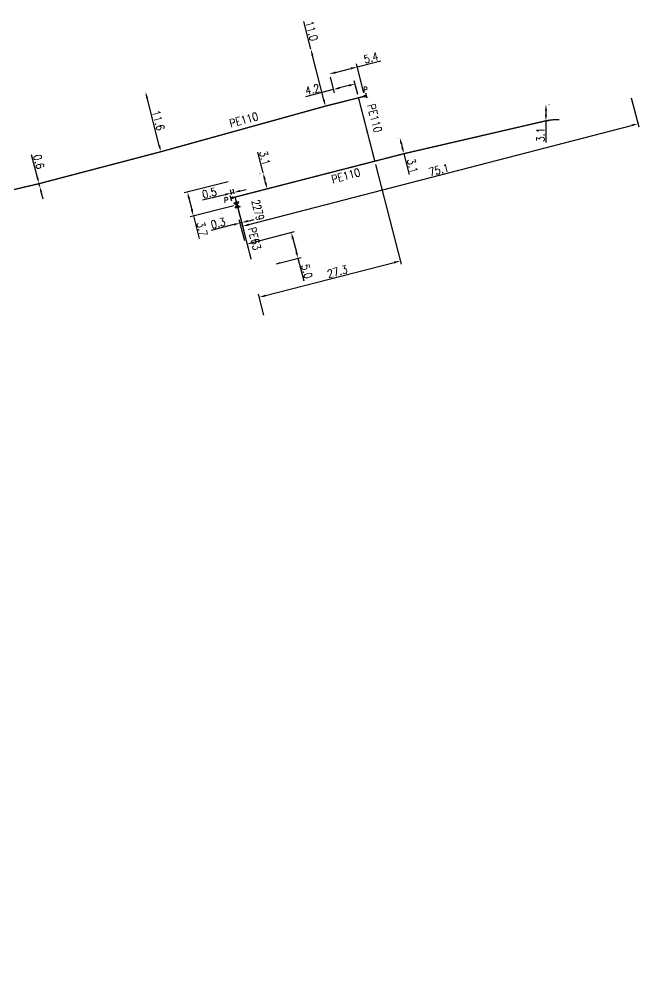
# Model space of a CAD drawing. Header units: millimetres. Extents: x 117000 to 118015, y 125997 to 126738.
# Drawn here: x 117898.8 to 118014.8, y 126275 to 126456.1 of the extents above; entities that cross this region are included whole.
import ezdxf
from ezdxf.enums import TextEntityAlignment as Align

# ---------------------------------------------------------------- set-up
doc = ezdxf.new("R2010")
doc.units = ezdxf.units.MM
doc.layers.get('0').update_dxf_attribs({"linetype": 'CONTINUOUS'})
doc.layers.get('Defpoints').update_dxf_attribs({"linetype": 'CONTINUOUS'})
for name, color, linetype in [('G_120', 4, 'CONTINUOUS'), ('G_210', 7, 'CONTINUOUS'), ('G_300', 7, 'CONTINUOUS'), ('G_340', 7, 'CONTINUOUS')]:
    doc.layers.add(name, color=color, linetype=linetype)
doc.styles.add('G_ROMANS', font='ROMANS.SHX', dxfattribs={"width": 0.75})
doc.styles.get("Standard").update_dxf_attribs({"font": 'romans.shx', "width": 0.85})
doc.linetypes.add('G_typB_PE', pattern='A,5,-0.3,["o",Standard,S=1.5,R=0,X=0,Y=-0.5],-1.65', length=6.95)
doc.dimstyles.get("Standard").update_dxf_attribs({"dimtxt": 1.5, "dimasz": 1.2, "dimexe": 0.625, "dimexo": 0.625, "dimgap": 0.25, "dimtad": 1, "dimdec": 1, "dimzin": 0, "dimdsep": 46, "dimtxsty": 'Standard', "dimcen": -0.5, "dimadec": 0, "dimazin": 0, "dimtfac": 1, "dimtdec": 1, "dimtmove": 0, "dimatfit": 3, "dimfxl": 0, "dimtolj": 1, "dimtzin": 0, "dimarcsym": 0})

# ---------------------------------------------------------------- blocks, each defined once
blk = doc.blocks.new('*D25')
at = {"layer": 'Defpoints', "color": 0, "linetype": 'Continuous', "transparency": 16777216}
for p in [(118013.27, 126442.02), (118014.69, 126436.55), (117939.21, 126422.8)]:
    blk.add_point(p, dxfattribs=at)
at = {"layer": 'G_120', "color": 0, "linetype": 'Continuous', "lineweight": -2, "transparency": 16777216}
for p, q in [((118013.43, 126441.42), (118014.85, 126435.95)), ((117941.79, 126417.64), (118013.53, 126436.25)), ((117939.37, 126422.2), (117940.78, 126416.73))]:
    blk.add_line(p, q, dxfattribs=at)
at = {"layer": 'G_120', "color": 0, "linetype": 'Continuous', "transparency": 16777216}
for points in [[(118013.48, 126436.45), (118013.58, 126436.06), (118014.69, 126436.55)], [(117941.74, 126417.83), (117941.84, 126417.44), (117940.63, 126417.34)]]:
    blk.add_solid(points, dxfattribs=at)
at = {"layer": 'G_120', "color": 0, "linetype": 'Continuous', "transparency": 16777216, "insert": (117977.41, 126427.91), "char_height": 1.5, "attachment_point": 5, "rotation": 14.5462}
blk.add_mtext('\\A1;75.1', dxfattribs=at)
blk = doc.blocks.new('G_340_07')
at = {"color": 0, "linetype": 'Continuous', "const_width": 0.25, "flags": 128}
blk.add_lwpolyline([(0, 0), (0.35, 0)], dxfattribs=at)
at = {"color": 0, "linetype": 'Continuous', "flags": 128}
blk.add_lwpolyline([(0.35, -0.5), (0.35, 0.5)], dxfattribs=at)
at = {"color": 0, "linetype": 'Continuous', "width": 0.75, "flags": 3}
for tag, p in [('DEF_LEG', (0, -5)), ('DEF_COUP', (0, -7.5)), ('DEF_TYPE', (0, -10))]:
    blk.add_attdef(tag, text='', height=1.2, dxfattribs=at).set_placement(p, align=Align.MIDDLE)
blk = doc.blocks.new('*D26')
at = {"layer": 'Defpoints', "color": 0, "linetype": 'Continuous', "transparency": 16777216}
for p in [(117944.46, 126427.34), (117944.51, 126427.35), (117945.29, 126424.35)]:
    blk.add_point(p, dxfattribs=at)
at = {"layer": 'G_120', "color": 0, "linetype": 'Continuous', "lineweight": -2, "transparency": 16777216}
for p, q in [((117944.46, 126427.34), (117943.46, 126431.22)), ((117943.91, 126427.19), (117943.85, 126427.18)), ((117944.93, 126425.5), (117944.76, 126426.17)), ((117944.68, 126424.19), (117944.63, 126424.18))]:
    blk.add_line(p, q, dxfattribs=at)
at = {"layer": 'G_120', "color": 0, "linetype": 'Continuous', "transparency": 16777216}
for points in [[(117944.95, 126426.22), (117944.56, 126426.12), (117944.46, 126427.34)], [(117945.13, 126425.55), (117944.74, 126425.45), (117945.23, 126424.33)]]:
    blk.add_solid(points, dxfattribs=at)
at = {"layer": 'G_120', "color": 0, "linetype": 'Continuous', "transparency": 16777216, "insert": (117944.78, 126430.11), "char_height": 1.5, "attachment_point": 5, "rotation": 284.4616}
blk.add_mtext('\\A1;3.1', dxfattribs=at)
blk = doc.blocks.new('*D27')
at = {"layer": 'Defpoints', "color": 0, "linetype": 'Continuous', "transparency": 16777216}
for p in [(117970.08, 126433.94), (117970.08, 126433.94), (117970.85, 126430.94)]:
    blk.add_point(p, dxfattribs=at)
at = {"layer": 'G_120', "color": 0, "linetype": 'Continuous', "lineweight": -2, "transparency": 16777216}
for p, q in [((117969.47, 126433.78), (117969.47, 126433.78)), ((117970.38, 126432.77), (117970.55, 126432.1)), ((117970.25, 126430.78), (117970.25, 126430.78)), ((117970.85, 126430.94), (117971.85, 126427.05))]:
    blk.add_line(p, q, dxfattribs=at)
at = {"layer": 'G_120', "color": 0, "linetype": 'Continuous', "transparency": 16777216}
for points in [[(117970.57, 126432.82), (117970.18, 126432.73), (117970.08, 126433.94)], [(117970.74, 126432.15), (117970.36, 126432.05), (117970.85, 126430.94)]]:
    blk.add_solid(points, dxfattribs=at)
at = {"layer": 'G_120', "color": 0, "linetype": 'Continuous', "transparency": 16777216, "insert": (117972.47, 126428.66), "char_height": 1.5, "attachment_point": 5, "rotation": 284.4468}
blk.add_mtext('\\A1;3.1', dxfattribs=at)
blk = doc.blocks.new('*D28')
at = {"layer": 'Defpoints', "color": 0, "linetype": 'Continuous', "transparency": 16777216}
for p in [(117997.37, 126440.18), (117997.47, 126440.18), (117997.37, 126437.08)]:
    blk.add_point(p, dxfattribs=at)
at = {"layer": 'G_120', "color": 0, "linetype": 'Continuous', "lineweight": -2, "transparency": 16777216}
for p, q in [((117997.47, 126438.98), (117997.47, 126438.28)), ((117998, 126440.18), (117998.09, 126440.18)), ((117997.47, 126437.08), (117997.47, 126433.07)), ((117998, 126437.08), (117998.09, 126437.08))]:
    blk.add_line(p, q, dxfattribs=at)
at = {"layer": 'G_120', "color": 0, "linetype": 'Continuous', "transparency": 16777216}
for points in [[(117997.27, 126438.98), (117997.67, 126438.98), (117997.47, 126440.18)], [(117997.27, 126438.28), (117997.67, 126438.28), (117997.47, 126437.08)]]:
    blk.add_solid(points, dxfattribs=at)
at = {"layer": 'G_120', "color": 0, "linetype": 'Continuous', "transparency": 16777216, "insert": (117996.47, 126434.48), "char_height": 1.5, "attachment_point": 5, "rotation": 90}
blk.add_mtext('\\A1;3.1', dxfattribs=at)
blk = doc.blocks.new('G_300_04')
at = {"linetype": 'Continuous'}
h = blk.add_hatch(color=0, dxfattribs=at)
h.paths.add_polyline_path([(-0.5, 0.5), (-0.5, -0.5), (0, 0)])
h.paths.add_polyline_path([(0.5, 0.5), (0, 0), (0.5, -0.5)])
at = {"color": 0, "linetype": 'Continuous', "flags": 128}
blk.add_lwpolyline([(-0.5, -0.5), (0.5, 0.5), (0.5, -0.5), (-0.5, 0.5)], close=True, dxfattribs=at)
at = {"color": 0, "linetype": 'Continuous', "width": 0.75}
blk.add_attdef('NUM', text='', height=1, dxfattribs=at).set_placement((0, 1.78), align=Align.MIDDLE_CENTER)
at = {"color": 0, "linetype": 'Continuous', "width": 0.75, "flags": 3}
for tag, p in [('DEF_LEG', (0, -5)), ('DEF_COUP', (0, -7.5)), ('DEF_TYPE', (0, -10))]:
    blk.add_attdef(tag, text='', height=1.2, dxfattribs=at).set_placement(p, align=Align.MIDDLE)
blk = doc.blocks.new('*D29')
at = {"layer": 'Defpoints', "color": 0, "linetype": 'Continuous', "transparency": 16777216}
for p in [(117956.86, 126445.87), (117961.68, 126444.01), (117962.34, 126441.42)]:
    blk.add_point(p, dxfattribs=at)
at = {"layer": 'G_120', "color": 0, "linetype": 'Continuous', "lineweight": -2, "transparency": 16777216}
for p, q in [((117957.02, 126445.26), (117957.77, 126442.36)), ((117962.19, 126442.03), (117961.52, 126444.61)), ((117957.61, 126442.96), (117952.41, 126441.63)), ((117960.52, 126443.71), (117958.77, 126443.26))]:
    blk.add_line(p, q, dxfattribs=at)
at = {"layer": 'G_120', "color": 0, "linetype": 'Continuous', "transparency": 16777216}
for points in [[(117958.72, 126443.45), (117958.82, 126443.07), (117957.61, 126442.96)], [(117960.47, 126443.9), (117960.57, 126443.51), (117961.68, 126444.01)]]:
    blk.add_solid(points, dxfattribs=at)
at = {"layer": 'G_120', "color": 0, "linetype": 'Continuous', "transparency": 16777216, "insert": (117953.7, 126442.99), "char_height": 1.5, "attachment_point": 5, "rotation": 14.4036}
blk.add_mtext('\\A1;4.2', dxfattribs=at)
blk = doc.blocks.new('*D30')
at = {"layer": 'Defpoints', "color": 0, "linetype": 'Continuous', "transparency": 16777216}
for p in [(117962.1, 126447.21), (117956.86, 126445.87), (117963.5, 126441.72)]:
    blk.add_point(p, dxfattribs=at)
at = {"layer": 'G_340', "color": 0, "linetype": 'Continuous', "lineweight": -2, "transparency": 16777216}
for p, q in [((117962.1, 126447.21), (117966.5, 126448.34)), ((117958.03, 126446.16), (117960.93, 126446.91)), ((117963.35, 126442.33), (117961.94, 126447.81))]:
    blk.add_line(p, q, dxfattribs=at)
at = {"layer": 'G_340', "color": 0, "linetype": 'Continuous', "transparency": 16777216}
for points in [[(117957.98, 126446.36), (117958.08, 126445.97), (117956.86, 126445.87)], [(117960.88, 126447.1), (117960.98, 126446.72), (117962.1, 126447.21)]]:
    blk.add_solid(points, dxfattribs=at)
at = {"layer": 'G_340', "color": 0, "linetype": 'Continuous', "transparency": 16777216, "insert": (117964.69, 126448.91), "char_height": 1.5, "attachment_point": 5, "rotation": 14.4036}
blk.add_mtext('\\A1;5.4', dxfattribs=at)
blk = doc.blocks.new('*D31')
at = {"layer": 'Defpoints', "color": 0, "linetype": 'Continuous', "transparency": 16777216}
for p in [(117965.4, 126429.53), (117970.21, 126410.85), (117944.75, 126400.06)]:
    blk.add_point(p, dxfattribs=at)
at = {"layer": 'G_120', "color": 0, "linetype": 'Continuous', "lineweight": -2, "transparency": 16777216}
for p, q in [((117965.55, 126428.92), (117970.36, 126410.25)), ((117944.89, 126404.33), (117969.05, 126410.55)), ((117944.59, 126400.66), (117943.57, 126404.63))]:
    blk.add_line(p, q, dxfattribs=at)
at = {"layer": 'G_120', "color": 0, "linetype": 'Continuous', "transparency": 16777216}
for points in [[(117969, 126410.75), (117969.1, 126410.36), (117970.21, 126410.85)], [(117944.84, 126404.52), (117944.94, 126404.14), (117943.73, 126404.03)]]:
    blk.add_solid(points, dxfattribs=at)
at = {"layer": 'G_120', "color": 0, "linetype": 'Continuous', "transparency": 16777216, "insert": (117958.38, 126408.84), "char_height": 1.5, "attachment_point": 5, "rotation": 14.4498}
blk.add_mtext('\\A1;27.3', dxfattribs=at)
blk = doc.blocks.new('*D47')
at = {"layer": 'Defpoints', "color": 0, "linetype": 'Continuous', "transparency": 16777216}
for p in [(117902.46, 126425.32), (117902.59, 126424.79), (117902.6, 126424.79)]:
    blk.add_point(p, dxfattribs=at)
at = {"layer": 'G_120', "color": 0, "linetype": 'Continuous', "lineweight": -2, "transparency": 16777216}
for p, q in [((117902.16, 126426.49), (117901.06, 126430.72)), ((117902.6, 126424.79), (117902.46, 126425.33)), ((117903.06, 126425.48), (117903.07, 126425.48)), ((117903.2, 126424.95), (117903.21, 126424.95)), ((117902.9, 126423.63), (117903.2, 126422.47))]:
    blk.add_line(p, q, dxfattribs=at)
at = {"layer": 'G_120', "color": 0, "linetype": 'Continuous', "transparency": 16777216}
for points in [[(117902.35, 126426.54), (117901.97, 126426.44), (117902.46, 126425.33)], [(117903.1, 126423.68), (117902.71, 126423.58), (117902.6, 126424.79)]]:
    blk.add_solid(points, dxfattribs=at)
at = {"layer": 'G_120', "color": 0, "linetype": 'Continuous', "transparency": 16777216, "insert": (117902.43, 126429.44), "char_height": 1.5, "attachment_point": 5, "rotation": 284.5902}
blk.add_mtext('\\A1;0.6', dxfattribs=at)
blk = doc.blocks.new('*D50')
at = {"layer": 'Defpoints', "color": 0, "linetype": 'Continuous', "transparency": 16777216}
for p in [(117922.42, 126442.55), (117922.42, 126442.55), (117925.31, 126431.31)]:
    blk.add_point(p, dxfattribs=at)
at = {"layer": 'G_120', "color": 0, "linetype": 'Continuous', "lineweight": -2, "transparency": 16777216}
blk.add_line((117925.01, 126432.48), (117922.72, 126441.39), dxfattribs=at)
at = {"layer": 'G_120', "color": 0, "linetype": 'Continuous', "transparency": 16777216}
for points in [[(117922.91, 126441.44), (117922.52, 126441.34), (117922.42, 126442.55)], [(117925.2, 126432.53), (117924.81, 126432.43), (117925.31, 126431.31)]]:
    blk.add_solid(points, dxfattribs=at)
at = {"layer": 'G_120', "color": 0, "linetype": 'Continuous', "transparency": 16777216, "insert": (117924.83, 126437.18), "char_height": 1.5, "attachment_point": 5, "rotation": 284.4036}
blk.add_mtext('\\A1;11.6', dxfattribs=at)
blk = doc.blocks.new('*D51')
at = {"layer": 'Defpoints', "color": 0, "linetype": 'Continuous', "transparency": 16777216}
for p in [(117953.41, 126450.51), (117953.41, 126450.51), (117956.15, 126439.86)]:
    blk.add_point(p, dxfattribs=at)
at = {"layer": 'G_120', "color": 0, "linetype": 'Continuous', "lineweight": -2, "transparency": 16777216}
for p, q in [((117953.41, 126450.51), (117952.07, 126455.74)), ((117955.85, 126441.02), (117953.71, 126449.35))]:
    blk.add_line(p, q, dxfattribs=at)
at = {"layer": 'G_120', "color": 0, "linetype": 'Continuous', "transparency": 16777216}
for points in [[(117953.91, 126449.4), (117953.52, 126449.3), (117953.41, 126450.51)], [(117956.05, 126441.07), (117955.66, 126440.97), (117956.15, 126439.86)]]:
    blk.add_solid(points, dxfattribs=at)
at = {"layer": 'G_120', "color": 0, "linetype": 'Continuous', "transparency": 16777216, "insert": (117953.56, 126453.96), "char_height": 1.5, "attachment_point": 5, "rotation": 284.4036}
blk.add_mtext('\\A1;11.0', dxfattribs=at)
blk = doc.blocks.new('*D91')
at = {"layer": 'Defpoints', "color": 0, "linetype": 'Continuous', "transparency": 16777216}
for p in [(117938.72, 126422.68), (117938.99, 126423.68), (117939.21, 126422.8)]:
    blk.add_point(p, dxfattribs=at)
at = {"layer": 'G_300', "color": 0, "linetype": 'Continuous', "lineweight": -2, "transparency": 16777216}
for p, q in [((117937.34, 126423.26), (117933.1, 126422.2)), ((117938.57, 126423.29), (117938.35, 126424.16)), ((117938.99, 126423.68), (117938.51, 126423.56)), ((117939.06, 126423.41), (117938.84, 126424.28)), ((117940.16, 126423.97), (117941.32, 126424.26))]:
    blk.add_line(p, q, dxfattribs=at)
at = {"layer": 'G_300', "color": 0, "linetype": 'Continuous', "transparency": 16777216}
for points in [[(117937.29, 126423.46), (117937.39, 126423.07), (117938.51, 126423.56)], [(117940.11, 126424.16), (117940.2, 126423.77), (117938.99, 126423.68)]]:
    blk.add_solid(points, dxfattribs=at)
at = {"layer": 'G_300', "color": 0, "linetype": 'Continuous', "transparency": 16777216, "insert": (117934.4, 126423.56), "char_height": 1.5, "attachment_point": 5, "rotation": 14.0314}
blk.add_mtext('\\A1;0.5', dxfattribs=at)
blk = doc.blocks.new('*D92')
at = {"layer": 'Defpoints', "color": 0, "linetype": 'Continuous', "transparency": 16777216}
for p in [(117938.54, 126425.81), (117930.28, 126423.74), (117939.58, 126421.33)]:
    blk.add_point(p, dxfattribs=at)
at = {"layer": 'G_300', "color": 0, "linetype": 'Continuous', "lineweight": -2, "transparency": 16777216}
for p, q in [((117937.93, 126425.66), (117929.67, 126423.59)), ((117930.57, 126422.58), (117931.1, 126420.45)), ((117938.97, 126421.18), (117930.79, 126419.13)), ((117931.39, 126419.29), (117932.45, 126415.04))]:
    blk.add_line(p, q, dxfattribs=at)
at = {"layer": 'G_300', "color": 0, "linetype": 'Continuous', "transparency": 16777216}
for points in [[(117930.76, 126422.63), (117930.38, 126422.53), (117930.28, 126423.74)], [(117931.3, 126420.5), (117930.91, 126420.4), (117931.39, 126419.29)]]:
    blk.add_solid(points, dxfattribs=at)
at = {"layer": 'G_300', "color": 0, "linetype": 'Continuous', "transparency": 16777216, "insert": (117933.04, 126416.83), "char_height": 1.5, "attachment_point": 5, "rotation": 284.0314}
blk.add_mtext('\\A1;3.7', dxfattribs=at)
blk = doc.blocks.new('*D93')
at = {"layer": 'Defpoints', "color": 0, "linetype": 'Continuous', "transparency": 16777216}
for p in [(117949.75, 126416.18), (117941.16, 126413.97), (117946.28, 126410.13)]:
    blk.add_point(p, dxfattribs=at)
at = {"layer": 'G_210', "color": 0, "linetype": 'Continuous', "lineweight": -2, "transparency": 16777216}
for p, q in [((117941.77, 126414.13), (117950.35, 126416.34)), ((117950.05, 126415.02), (117950.7, 126412.5)), ((117946.89, 126410.28), (117951.6, 126411.5)), ((117950.99, 126411.34), (117952.09, 126407.11))]:
    blk.add_line(p, q, dxfattribs=at)
at = {"layer": 'G_210', "color": 0, "linetype": 'Continuous', "transparency": 16777216}
for points in [[(117950.24, 126415.07), (117949.85, 126414.97), (117949.75, 126416.18)], [(117950.89, 126412.55), (117950.5, 126412.45), (117950.99, 126411.34)]]:
    blk.add_solid(points, dxfattribs=at)
at = {"layer": 'G_210', "color": 0, "linetype": 'Continuous', "transparency": 16777216, "insert": (117952.66, 126408.89), "char_height": 1.5, "attachment_point": 5, "rotation": 284.4498}
blk.add_mtext('\\A1;5.0', dxfattribs=at)
blk = doc.blocks.new('*D94')
at = {"layer": 'Defpoints', "color": 0, "linetype": 'Continuous', "transparency": 16777216}
for p in [(117939.58, 126421.33), (117940.14, 126417.94), (117941.16, 126413.97)]:
    blk.add_point(p, dxfattribs=at)
at = {"layer": 'G_300', "color": 0, "linetype": 'Continuous', "lineweight": -2, "transparency": 16777216}
for p, q in [((117939.73, 126420.73), (117940.59, 126417.41)), ((117938.98, 126417.64), (117934.75, 126416.55)), ((117941.01, 126414.58), (117939.98, 126418.55)), ((117940.43, 126418.02), (117940.14, 126417.94)), ((117941.59, 126418.32), (117942.76, 126418.62))]:
    blk.add_line(p, q, dxfattribs=at)
at = {"layer": 'G_300', "color": 0, "linetype": 'Continuous', "transparency": 16777216}
for points in [[(117938.93, 126417.84), (117939.03, 126417.45), (117940.14, 126417.94)], [(117941.54, 126418.51), (117941.64, 126418.12), (117940.43, 126418.02)]]:
    blk.add_solid(points, dxfattribs=at)
at = {"layer": 'G_300', "color": 0, "linetype": 'Continuous', "transparency": 16777216, "insert": (117936.03, 126417.92), "char_height": 1.5, "attachment_point": 5, "rotation": 14.4498}
blk.add_mtext('\\A1;0.3', dxfattribs=at)
blk = doc.blocks.new('G_300_12')
at = {"color": 0, "linetype": 'Continuous', "const_width": 0.248, "flags": 128}
blk.add_lwpolyline([(-0.13, 0, 1), (0.13, 0, 1)], format="xyb", close=True, dxfattribs=at)
at = {"linetype": 'Continuous', "style": 'G_ROMANS', "width": 0.75}
blk.add_attdef('P', text='', height=1, dxfattribs=at).set_placement((0, 1.24), align=Align.MIDDLE_CENTER)
at = {"color": 0, "linetype": 'Continuous', "width": 0.75, "flags": 3}
for tag, p in [('DEF_LEG', (0, -5)), ('DEF_COUP', (0, -7.5)), ('DEF_TYPE', (0, -10))]:
    blk.add_attdef(tag, text='', height=1.2, dxfattribs=at).set_placement(p, align=Align.MIDDLE)

msp = doc.modelspace()

# ---------------------------------------------------------------- linework, layer by layer
at = {"layer": 'G_120', "linetype": 'G_typB_PE'}
msp.add_line((117947.57, 126410.46), (117947.43, 126410.42), dxfattribs=at)
at = {"layer": 'G_120', "linetype": 'G_typB_PE', "flags": 128}
msp.add_lwpolyline([(117846.01, 126289.1, 0.25, 0.25, 0), (117822.88, 126282.98, 0.25, 0.25, 0), (117820.98, 126281.56, 0.25, 0.25, 0), (117819.06, 126281, 0.25, 0.25, 0), (117798.78, 126275.77, 0.25, 0.25, 0), (117796.12, 126275.15, 0.25, 0.25, -0.461536), (117794.09, 126276.69, 0.25, 0.25, 0), (117794.09, 126276.69, 0.25, 0.25, 0), (117792.72, 126283.26, 0.25, 0.25, 0), (117792.5, 126284.04, 0.25, 0.25, -0.385136), (117793.87, 126286.74, 0.25, 0.25, 0), (117805.46, 126289.6, 0.25, 0.25, 0), (117809.46, 126291.98, 0.25, 0.25, 0.141261), (117811.28, 126302.14, 0.25, 0.25, 0), (117803.34, 126331.47, 0.25, 0.25, -0.087151), (117803.83, 126344.13, 0.25, 0.25, -0.124104), (117811.66, 126359.98, 0.25, 0.25, 0), (117832.57, 126382.46, 0.25, 0.25, 0), (117850.26, 126401.5, 0.25, 0.25, -0.225213), (117851.65, 126402.21, 0.25, 0.25, 0.191766), (117853.8, 126404.23, 0.25, 0.25, 0), (117859.09, 126409.68, 0.25, 0.25, 0), (117866.12, 126415.29, 0.25, 0.25, 0), (117875.06, 126418.87, 0.25, 0.25, 0), (117902.46, 126425.32, 0.25, 0.25, 0), (117925.31, 126431.31, 0.25, 0.25, 0), (117956.15, 126439.86, 0.25, 0.25, 0), (117962.34, 126441.42, 0.25, 0.25, 0), (117963.5, 126441.72, 0, 0, 0)], format="xyseb", dxfattribs=at)
at = {"layer": 'G_120', "linetype": 'G_typB_PE', "const_width": 0.25, "flags": 128}
for points in [[(117965.4, 126429.53), (117962.34, 126441.42)], [(117939.45, 126421.81), (117939.21, 126422.8)], [(117942.22, 126411.15), (117939.72, 126420.85)]]:
    msp.add_lwpolyline(points, dxfattribs=at)
msp.add_lwpolyline([(117938.72, 126422.68), (117970.85, 126430.94), (117997.37, 126437.08, -0.067441), (118000, 126437.33, -0.067441)], format="xyb", dxfattribs=at)

# ---------------------------------------------------------------- block references
at = {"layer": 'G_300'}
ref = msp.add_blockref('G_300_12', (117963.5, 126441.72), dxfattribs=dict(at, rotation=353.9749971109561))
ref.add_attrib('P', 'P', dxfattribs={"layer": '0', "linetype": 'Continuous', "height": 1, "style": 'G_ROMANS', "width": 0.75}).set_placement((117963.63, 126442.95), align=Align.MIDDLE_CENTER)
ref = msp.add_blockref('G_300_12', (117938.72, 126422.68), dxfattribs=dict(at, rotation=109.7495679992893))
ref.add_attrib('P', 'P', dxfattribs={"layer": '0', "linetype": 'Continuous', "height": 1, "style": 'G_ROMANS', "width": 0.75}).set_placement((117937.56, 126422.26), align=Align.MIDDLE_CENTER)
ref = msp.add_blockref('G_300_04', (117939.58, 126421.33), dxfattribs=dict(at, rotation=284.449803531112))
ref.add_attrib('NUM', '2279', dxfattribs={"layer": '0', "color": 0, "linetype": 'Continuous', "height": 1.5, "rotation": 284.4498, "style": 'G_ROMANS', "width": 0.75}).set_placement((117943.5, 126420.38), align=Align.MIDDLE_CENTER)
at = {"layer": 'G_340'}
for p, rotation in [((117963.5, 126441.72), 14.40363567763027), ((117938.72, 126422.68), 194.8267578245303)]:
    msp.add_blockref('G_340_07', p, dxfattribs=dict(at, rotation=rotation))

# ---------------------------------------------------------------- texts
at = {"layer": 'G_120', "linetype": 'Continuous', "width": 0.85}
for s, rotation, p in [('PE110', 284.4036, (117963.96, 126440.06)), ('PE110', 15.4778, (117938.41, 126435.83)), ('PE63', 284.0882, (117941.59, 126416.97))]:
    msp.add_text(s, height=1.5, rotation=rotation, dxfattribs=at).set_placement(p)
msp.add_text('PE110', height=1.5, rotation=15.5392, dxfattribs=at).set_placement((117959.97, 126426.81), align=Align.MIDDLE)

# ---------------------------------------------------------------- dimensions: what is measured, and where the dimension line sits
at = {"layer": 'G_120', "linetype": 'Continuous'}
for base, p1, p2, angle, picture, middle, dimtype in [((117953.41, 126450.51), (117956.15, 126439.86), (117953.41, 126450.51), 104.4036, '*D51', (117952.59, 126453.71), 161), ((117961.68, 126444.01), (117956.86, 126445.87), (117962.34, 126441.42), 194.4036, '*D29', (117953.95, 126442.02), 160), ((117922.42, 126442.55), (117925.31, 126431.31), (117922.42, 126442.55), 104.4036, '*D50', (117923.86, 126436.93), 161), ((117902.6, 126424.79), (117902.46, 126425.32), (117902.59, 126424.79), 284.5902, '*D47', (117901.46, 126429.18), 161), ((117970.209, 126410.8536), (117944.7494, 126400.0571), (117965.3965, 126429.5296), 194.4498, '*D31', (117958.6299, 126407.8698), 160)]:
    dim = msp.add_linear_dim(base=base, p1=p1, p2=p2, angle=angle, dimstyle='Standard', dxfattribs=at)
    dim.commit()
    dim.dimension.update_dxf_attribs({"geometry": picture, "text_midpoint": middle, "dimtype": dimtype})
dim = msp.add_linear_dim(base=(118014.69, 126436.55), p1=(117939.21, 126422.8), p2=(118013.27, 126442.02), angle=14.5462, text='75.1', dimstyle='Standard', dxfattribs=at)
dim.commit()
dim.dimension.update_dxf_attribs({"geometry": '*D25', "text_midpoint": (117977.66, 126426.95), "dimtype": 161})
for base, p1, p2, angle, picture, middle in [((117997.47, 126440.18), (117997.37, 126437.08), (117997.37, 126440.18), 90, '*D28', (117997.47, 126434.48)), ((117970.08, 126433.94), (117970.85, 126430.94), (117970.08, 126433.94), 104.4468, '*D27', (117971.5, 126428.41)), ((117944.46, 126427.34), (117945.29, 126424.35), (117944.51, 126427.35), 104.4616, '*D26', (117943.81, 126429.86))]:
    dim = msp.add_linear_dim(base=base, p1=p1, p2=p2, angle=angle, dimstyle='Standard', override={"dimdec": 1}, dxfattribs=at)
    dim.commit()
    dim.dimension.update_dxf_attribs({"geometry": picture, "text_midpoint": middle, "dimtype": 161})
at = {"layer": 'G_210', "linetype": 'Continuous'}
dim = msp.add_linear_dim(base=(117949.75, 126416.18), p1=(117946.28, 126410.13), p2=(117941.16, 126413.97), angle=284.4498, dimstyle='Standard', dxfattribs=at)
dim.commit()
dim.dimension.update_dxf_attribs({"geometry": '*D93', "text_midpoint": (117951.69, 126408.65), "dimtype": 160})
at = {"layer": 'G_300', "linetype": 'Continuous'}
dim = msp.add_linear_dim(base=(117930.28, 126423.74), p1=(117939.58, 126421.33), p2=(117938.54, 126425.81), angle=284.0314, text='3.7', dimstyle='Standard', dxfattribs=at)
dim.commit()
dim.dimension.update_dxf_attribs({"geometry": '*D92', "text_midpoint": (117932.07, 126416.58), "dimtype": 160})
at = {"layer": 'G_300', "color": 7, "linetype": 'Continuous'}
dim = msp.add_linear_dim(base=(117938.99, 126423.68), p1=(117938.72, 126422.68), p2=(117939.21, 126422.8), angle=194.0314, dimstyle='Standard', dxfattribs=at)
dim.commit()
dim.dimension.update_dxf_attribs({"geometry": '*D91', "text_midpoint": (117934.64, 126422.59), "dimtype": 160})
at = {"layer": 'G_300', "linetype": 'Continuous'}
dim = msp.add_linear_dim(base=(117940.14, 126417.94), p1=(117939.58, 126421.33), p2=(117941.16, 126413.97), angle=14.4498, dimstyle='Standard', dxfattribs=at)
dim.commit()
dim.dimension.update_dxf_attribs({"geometry": '*D94', "text_midpoint": (117936.28, 126416.95), "dimtype": 160})
at = {"layer": 'G_340', "linetype": 'Continuous'}
dim = msp.add_linear_dim(base=(117962.1, 126447.21), p1=(117956.86, 126445.87), p2=(117963.5, 126441.72), angle=194.4036, dimstyle='Standard', dxfattribs=at)
dim.commit()
dim.dimension.update_dxf_attribs({"geometry": '*D30', "text_midpoint": (117964.93, 126447.94), "dimtype": 160})

doc.saveas('drawing.dxf')
